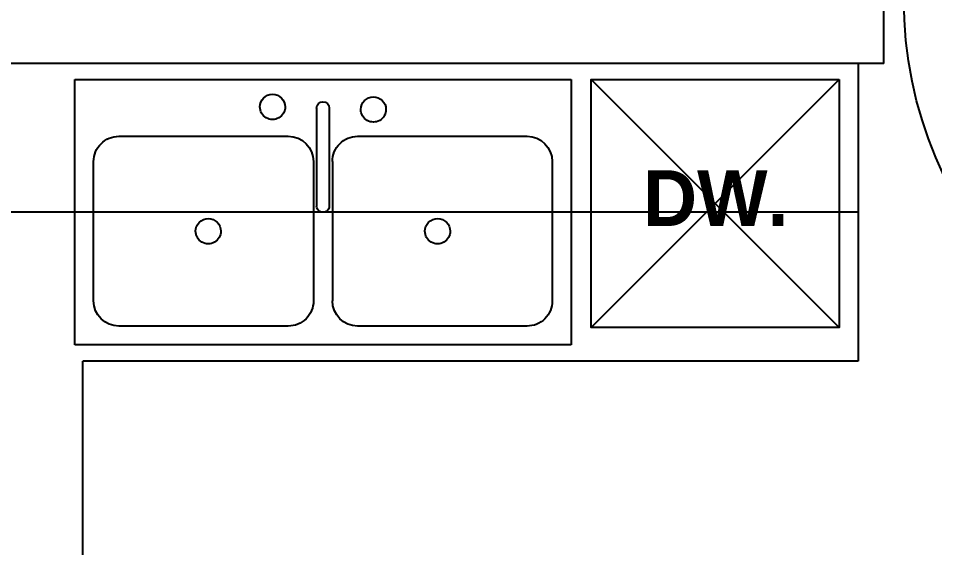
# Model space of a CAD drawing. Extents: x -678889171 to 586587, y -792238163 to 335485.
# Drawn here: x 74307 to 76153, y 53093 to 54160 of the extents above; entities that cross this region are included whole.
import ezdxf

# ---------------------------------------------------------------- set-up
doc = ezdxf.new("R2010")
doc.units = 0
doc.header["$MEASUREMENT"] = 0
doc.linetypes.add('XR-ATYP39$0$XR-A-TYP-3-5-9-10$0$XR-A-TYP-2-3-4-6-7-8-9-10$0$HIDDEN', pattern=[0.375, 0.25, -0.125])
doc.layers.get('0').update_dxf_attribs({"color": 8})
for name, color, linetype in [('XR-A-9TH-FLOOR$0$A-WALL', 252, 'Continuous'), ('XR-ATYP39$0$XR-A-TYP-3-5-9-10$0$A-ANNO-NOTE', 252, 'Continuous'), ('XR-ATYP39$0$XR-A-TYP-3-5-9-10$0$A-EQPM', 252, 'Continuous'), ('XR-ATYP39$0$XR-A-TYP-3-5-9-10$0$A-WALL', 252, 'Continuous'), ('XR-ATYP39$0$XR-A-TYP-3-5-9-10$0$I-FURN', 252, 'Continuous'), ('XR-ATYP39$0$XR-A-TYP-3-5-9-10$0$XR-A-TYP-2-3-4-6-7-8-9-10$0$A-DOOR', 252, 'Continuous'), ('XR-ATYP39$0$XR-A-TYP-3-5-9-10$0$XR-A-TYP-2-3-4-6-7-8-9-10$0$A-FLOR-OVHD', 252, 'XR-ATYP39$0$XR-A-TYP-3-5-9-10$0$XR-A-TYP-2-3-4-6-7-8-9-10$0$HIDDEN')]:
    doc.layers.add(name, color=color, linetype=linetype)
doc.styles.add('XR-ATYP39$0$XR-A-TYP-3-5-9-10$0$TYPICAL TYPES$0$XREF_1BR$0$KZT', font='')
doc.styles.get('XR-ATYP39$0$XR-A-TYP-3-5-9-10$0$TYPICAL TYPES$0$XREF_1BR$0$KZT').set_extended_font_data('AvantGarde LT Medium', bold=True)

# ---------------------------------------------------------------- blocks, each defined once
blk = doc.blocks.new('XR-ATYP39$0$XR-A-TYP-3-5-9-10$0$A$C3A2B5138')
at = {"layer": 'XR-ATYP39$0$XR-A-TYP-3-5-9-10$0$A-EQPM'}
for p, q in [((0, 500), (-535, 500)), ((-535, 500), (-535, -500)), ((0, 500), (-535, 500)), ((-535, 500), (-535, -500)), ((0, -500), (0, 500)), ((0, -500), (0, 500)), ((-165.1, 461.9), (-446.1, 461.9)), ((-496.9, 411.1), (-496.9, 69.8)), ((-114.3, 69.8), (-114.3, 411.1)), ((-165.1, 19), (-446.1, 19)), ((-57.2, 12.7), (-254.8, 12.7)), ((-57.2, -12.7), (-254.8, -12.7)), ((-165.1, -19.1), (-446.1, -19.1)), ((-496.9, -69.9), (-496.9, -411.1)), ((-114.3, -411.1), (-114.3, -69.9)), ((-446.1, -461.9), (-165.1, -461.9)), ((-535, -500), (0, -500)), ((-535, -500), (0, -500))]:
    blk.add_line(p, q, dxfattribs=at)
for centre, radius, start, end in [((-446.1, 411.1), 50.8, 90, 180), ((-165.1, 411.1), 50.8, 0, 90), ((-305.6, 230.9), 25.4, 90, 270), ((-305.6, 230.9), 25.4, 270, 90), ((-60.2, 101.6), 25.4, 90, 270), ((-60.2, 101.6), 25.4, 270, 90), ((-446.1, 69.8), 50.8, 180, 270), ((-165.1, 69.8), 50.8, 270, 0), ((-254.8, 0), 12.7, 90, 270), ((-57.2, 0), 12.7, 270, 90), ((-446.1, -69.9), 50.8, 90, 180), ((-165.1, -69.9), 50.8, 0, 90), ((-55, -101.6), 25.4, 90, 270), ((-55, -101.6), 25.4, 270, 90), ((-305.6, -231), 25.4, 90, 270), ((-305.6, -231), 25.4, 270, 90), ((-446.1, -411.1), 50.8, 180, 270), ((-165.1, -411.1), 50.8, 270, 0)]:
    blk.add_arc(centre, radius, start, end, dxfattribs=at)
blk = doc.blocks.new('XR-ATYP39$0$XR-A-TYP-3-5-9-10$0$A$C519C6AFF')
at = {"layer": 'XR-ATYP39$0$XR-A-TYP-3-5-9-10$0$A-EQPM'}
blk.add_lwpolyline([(250, -250), (-250, -250), (-250, 250), (250, 250)], close=True, dxfattribs=at)
for points in [[(250, -250), (-250, 250)], [(250, 250), (-250, -250)]]:
    blk.add_lwpolyline(points, dxfattribs=at)
blk = doc.blocks.new('*U1481')
for p, q in [((0, -20), (0, -140)), ((50, -20), (0, -20)), ((50, -90), (50, -20)), ((850, -90), (850, -20)), ((850, -20), (900, -20)), ((900, -20), (900, -140)), ((40, -140), (40, -90)), ((40, -90), (50, -90)), ((860, -90), (850, -90)), ((860, -140), (860, -90)), ((40, -140), (0, -140)), ((860, -140), (900, -140)), ((40, -860), (40, -240)), ((90, -860), (90, -240))]:
    blk.add_line(p, q)
for points in [[(90, -240), (40, -240), (40, -140), (90, -140), (90, -227)], [(90, -860), (40, -860), (40, -960), (90, -960), (90, -873), (90, -960)]]:
    blk.add_lwpolyline(points, close=True)
blk.add_arc((40, -140), 820, 270, 360)
at = {"layer": 'XR-ATYP39$0$XR-A-TYP-3-5-9-10$0$XR-A-TYP-2-3-4-6-7-8-9-10$0$A-FLOR-OVHD'}
for p, q in [((850, -20), (50, -20)), ((860, -140), (40, -140))]:
    blk.add_line(p, q, dxfattribs=at)
blk = doc.blocks.new('XR-ATYP39')
at = {"layer": 'XR-ATYP39$0$XR-A-TYP-3-5-9-10$0$A-EQPM'}
for p, q in [((78799.4, 40246.8), (76937.3, 40246.8)), ((78799.4, 39946.8), (77237.3, 39946.8)), ((77237.3, 38005.3), (77237.3, 39946.8))]:
    blk.add_line(p, q, dxfattribs=at)
at = {"layer": 'XR-ATYP39$0$XR-A-TYP-3-5-9-10$0$A-WALL'}
for q in [(78851.1, 40796.8), (76637.3, 40546.8)]:
    blk.add_line((78851.1, 40546.8), q, dxfattribs=at)
at = {"layer": 'XR-ATYP39$0$XR-A-TYP-3-5-9-10$0$I-FURN'}
blk.add_line((78799.4, 40546.8), (78799.4, 39946.8), dxfattribs=at)
at = {"layer": 'XR-ATYP39$0$XR-A-TYP-3-5-9-10$0$A-EQPM', "xscale": -1, "rotation": 269.9997354527226}
blk.add_blockref('XR-ATYP39$0$XR-A-TYP-3-5-9-10$0$A$C3A2B5138', (77721.1, 40514.3), dxfattribs=at)
at = {"layer": 'XR-ATYP39$0$XR-A-TYP-3-5-9-10$0$A-EQPM', "rotation": 89.99973545272269}
blk.add_blockref('XR-ATYP39$0$XR-A-TYP-3-5-9-10$0$A$C519C6AFF', (78511.1, 40264.3), dxfattribs=at)
at = {"layer": 'XR-ATYP39$0$XR-A-TYP-3-5-9-10$0$XR-A-TYP-2-3-4-6-7-8-9-10$0$A-DOOR', "extrusion": (5.83791e-16, 1.91464e-11, -1), "zscale": -1, "rotation": 0.0002644399787975454}
blk.add_blockref('*U1481', (-79751.1, 40816.8, 0), dxfattribs=at)
at = {"layer": 'XR-ATYP39$0$XR-A-TYP-3-5-9-10$0$A-ANNO-NOTE', "insert": (78512.3, 40275.5), "char_height": 112.5, "width": 1932.754, "attachment_point": 5, "style": 'XR-ATYP39$0$XR-A-TYP-3-5-9-10$0$TYPICAL TYPES$0$XREF_1BR$0$KZT'}
blk.add_mtext('DW.', dxfattribs=at)

msp = doc.modelspace()

# ---------------------------------------------------------------- block references
at = {"layer": 'XR-A-9TH-FLOOR$0$A-WALL'}
msp.add_blockref('XR-ATYP39', (-2800.4, 13522.1), dxfattribs=at)

doc.saveas('drawing.dxf')
